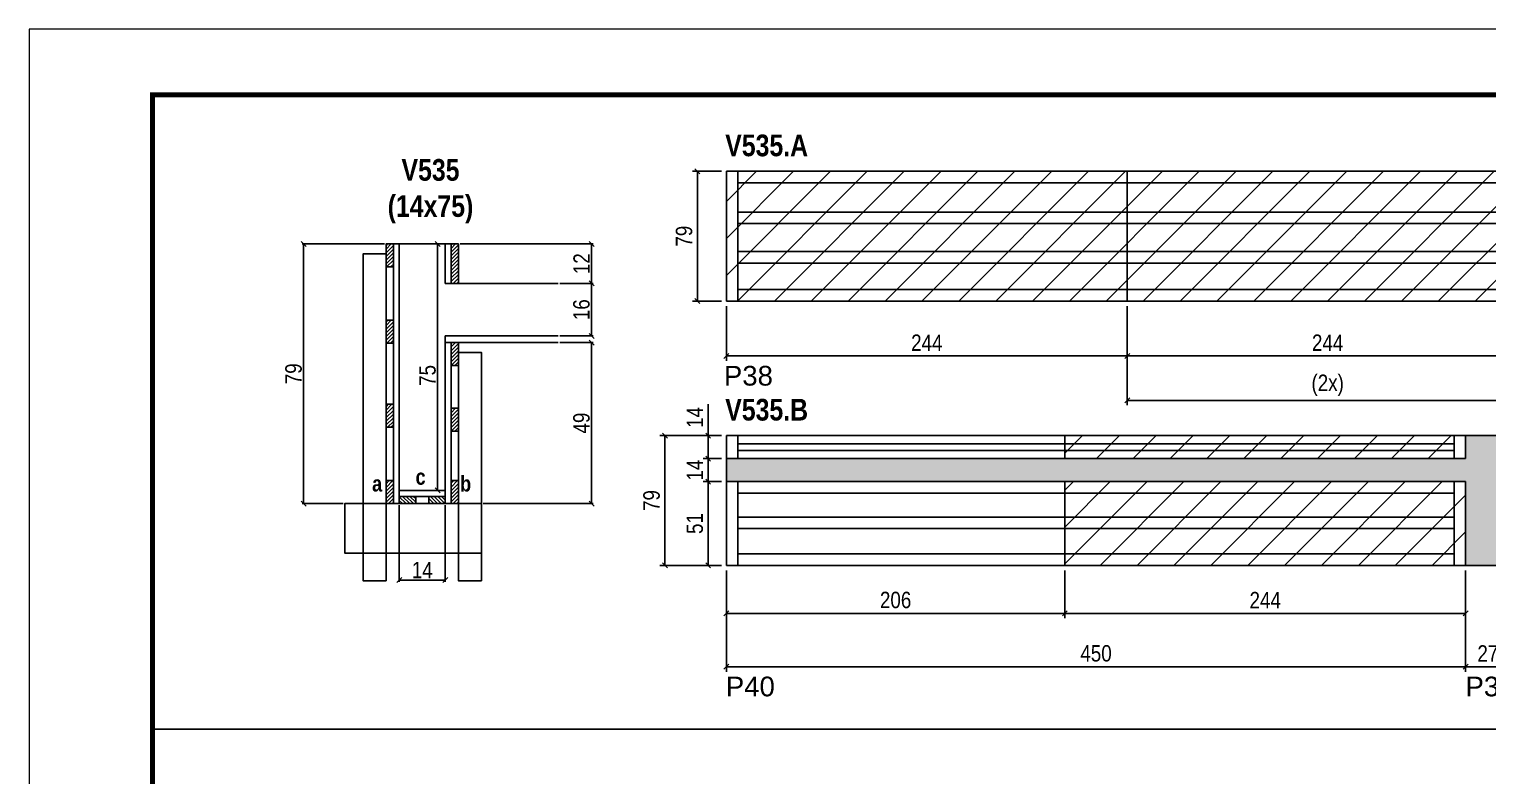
# Model space of a CAD drawing. Extents: x -15895 to 12929, y -2522 to 15173.
# Drawn here: x 4908 to 5796, y 10708 to 11162 of the extents above; entities that cross this region are included whole.
import ezdxf

# ---------------------------------------------------------------- set-up
doc = ezdxf.new("R2010")
doc.units = 0
doc.header["$PDMODE"] = 35
doc.header["$PDSIZE"] = -10
doc.linetypes.add('DASHED', pattern=[0.75, 0.5, -0.25])
for name, color, linetype in [('5', 5, 'Continuous'), ('COTA', 241, 'Continuous'), ('detalhes', 4, 'Continuous'), ('NOMENCLATURA', 7, 'Continuous'), ('Painéis', 200, 'Continuous'), ('SARR_2.2x7', 40, 'Continuous'), ('SARR_3.5x7', 81, 'Continuous')]:
    doc.layers.add(name, color=color, linetype=linetype)
for name, color, linetype, lineweight in [('CONCRETO', 251, 'Continuous', 25), ('Folhas', 255, 'Continuous', 9), ('Hachura', 251, 'Continuous', 9), ('SARRAFO DE PRESSAO', 251, 'DASHED', 9)]:
    doc.layers.add(name, color=color, linetype=linetype, lineweight=lineweight)
doc.styles.add('COTA TECNICA', font='techl___.ttf', dxfattribs={"height": 10})
doc.styles.add('COTA TECNICA 2X', font='techl___.ttf', dxfattribs={"height": 10})
doc.styles.get("Standard").update_dxf_attribs({"font": 'arial.ttf'})
doc.styles.add('TECNICA', font='techb___.ttf', dxfattribs={"height": 10})
doc.dimstyles.new('PAINEL', dxfattribs={"dimtxt": 10, "dimasz": 3, "dimexe": 3, "dimexo": 3, "dimgap": 3, "dimtad": 1, "dimdec": 1, "dimzin": 12, "dimdsep": 46, "dimtxsty": 'COTA TECNICA', "dimblk1": 'OBLIQUE', "dimblk2": 'OBLIQUE', "dimsah": 1, "dimcen": 0.9, "dimclrd": 4, "dimclre": 4, "dimclrt": 240, "dimadec": 1, "dimazin": 3, "dimtfac": 1, "dimtdec": 1, "dimtmove": 0, "dimatfit": 3, "dimfxl": 1, "dimtolj": 1, "dimtzin": 12, "dimarcsym": 0})
doc.dimstyles.new('SECAO', dxfattribs={"dimscale": 0.333333, "dimtxt": 5, "dimasz": 9, "dimexe": 3, "dimexo": 3, "dimgap": 3, "dimtad": 1, "dimdec": 1, "dimlfac": 0.5, "dimzin": 12, "dimdsep": 46, "dimtxsty": 'COTA TECNICA 2X', "dimblk1": 'OBLIQUE', "dimblk2": 'OBLIQUE', "dimsah": 1, "dimcen": 0.9, "dimclrd": 4, "dimclre": 4, "dimclrt": 240, "dimadec": 1, "dimazin": 3, "dimtfac": 1, "dimtdec": 1, "dimtmove": 0, "dimatfit": 3, "dimfxl": 1, "dimtolj": 1, "dimtzin": 12, "dimarcsym": 0})
pattern_1 = [(45, (-118397.018, -22250.5607), (-1.122532015, 1.122532015), [])]

# ---------------------------------------------------------------- blocks, each defined once
blk = doc.blocks.new('9999999999')
at = {"layer": 'Folhas'}
blk.add_lwpolyline([(98138.98, 34190.21), (99623.98, 34190.21), (99623.98, 35240.21), (98138.98, 35240.21)], close=True, dxfattribs=at)
at = {"layer": 'Folhas', "color": 30, "const_width": 3}
blk.add_lwpolyline([(98213.98, 34230.21), (99583.98, 34230.21), (99583.98, 35200.21), (98213.98, 35200.21)], close=True, dxfattribs=at)
blk = doc.blocks.new('_Oblique')
at = {"color": 0, "linetype": 'ByBlock', "lineweight": -2}
blk.add_line((-0.5, -0.5), (0.5, 0.5), dxfattribs=at)
blk = doc.blocks.new('*D296')
at = {"layer": 'COTA', "color": 4, "lineweight": -2, "transparency": 16777216}
for p, q in [((5230.85, 10971.39), (5251.2, 10971.39)), ((5250.2, 10971.39), (5250.2, 10873.39)), ((5184.15, 10873.39), (5251.2, 10873.39))]:
    blk.add_line(p, q, dxfattribs=at)
at = {"layer": 'Defpoints', "color": 0, "transparency": 16777216}
for p in [(5229.85, 10971.39), (5183.15, 10873.39, 0), (5250.2, 10873.39)]:
    blk.add_point(p, dxfattribs=at)
at = {"layer": 'COTA', "color": 4, "lineweight": -2, "transparency": 16777216, "xscale": 3, "yscale": 3, "zscale": 3}
for p, rotation in [((5250.2, 10971.39), 90), ((5250.2, 10873.39), 270)]:
    blk.add_blockref('_Oblique', p, dxfattribs=dict(at, rotation=rotation))
at = {"layer": 'COTA', "color": 240, "transparency": 16777216, "insert": (5244.1, 10922.39), "char_height": 10, "attachment_point": 5, "rotation": 90, "style": 'COTA TECNICA 2X'}
blk.add_mtext('\\A1;49', dxfattribs=at)
blk = doc.blocks.new('*D297')
at = {"layer": 'COTA', "color": 4, "lineweight": -2, "transparency": 16777216}
for p, q in [((5160.15, 11031.39), (5155.48, 11031.39)), ((5156.48, 10881.39), (5156.48, 11031.39)), ((5160.15, 10881.39), (5155.48, 10881.39))]:
    blk.add_line(p, q, dxfattribs=at)
at = {"layer": 'Defpoints', "color": 0, "transparency": 16777216}
for p in [(5156.48, 11031.39), (5161.15, 11031.39), (5161.15, 10881.39)]:
    blk.add_point(p, dxfattribs=at)
at = {"layer": 'COTA', "color": 4, "lineweight": -2, "transparency": 16777216, "xscale": 3, "yscale": 3, "zscale": 3}
for p, rotation in [((5156.48, 11031.39), 90), ((5156.48, 10881.39), 270)]:
    blk.add_blockref('_Oblique', p, dxfattribs=dict(at, rotation=rotation))
at = {"layer": 'COTA', "color": 240, "transparency": 16777216, "insert": (5150.37, 10951.39), "char_height": 10, "attachment_point": 5, "rotation": 90, "style": 'COTA TECNICA 2X'}
blk.add_mtext('\\A1;75', dxfattribs=at)
blk = doc.blocks.new('*D298')
at = {"layer": 'COTA', "color": 4, "lineweight": -2, "transparency": 16777216}
for p, q in [((5230.85, 11007.39), (5251.2, 11007.39)), ((5250.2, 10975.39), (5250.2, 11007.39)), ((5230.85, 10975.39), (5251.2, 10975.39))]:
    blk.add_line(p, q, dxfattribs=at)
at = {"layer": 'Defpoints', "color": 0, "transparency": 16777216}
for p in [(5229.85, 11007.39), (5250.2, 11007.39), (5229.85, 10975.39)]:
    blk.add_point(p, dxfattribs=at)
at = {"layer": 'COTA', "color": 4, "lineweight": -2, "transparency": 16777216, "xscale": 3, "yscale": 3, "zscale": 3}
for p, rotation in [((5250.2, 11007.39), 90), ((5250.2, 10975.39), 270)]:
    blk.add_blockref('_Oblique', p, dxfattribs=dict(at, rotation=rotation))
at = {"layer": 'COTA', "color": 240, "transparency": 16777216, "insert": (5244.1, 10991.39), "char_height": 10, "attachment_point": 5, "rotation": 90, "style": 'COTA TECNICA 2X'}
blk.add_mtext('\\A1;16', dxfattribs=at)
blk = doc.blocks.new('*D299')
at = {"layer": 'COTA', "color": 4, "lineweight": -2, "transparency": 16777216}
for p, q in [((5170.15, 11031.39), (5251.2, 11031.39)), ((5250.2, 11007.39), (5250.2, 11031.39)), ((5230.85, 11007.39), (5251.2, 11007.39))]:
    blk.add_line(p, q, dxfattribs=at)
at = {"layer": 'Defpoints', "color": 0, "transparency": 16777216}
for p in [(5169.15, 11031.39), (5250.2, 11031.39), (5229.85, 11007.39)]:
    blk.add_point(p, dxfattribs=at)
at = {"layer": 'COTA', "color": 4, "lineweight": -2, "transparency": 16777216, "xscale": 3, "yscale": 3, "zscale": 3}
for p, rotation in [((5250.2, 11031.39), 90), ((5250.2, 11007.39), 270)]:
    blk.add_blockref('_Oblique', p, dxfattribs=dict(at, rotation=rotation))
at = {"layer": 'COTA', "color": 240, "transparency": 16777216, "insert": (5244.14, 11019.39), "char_height": 10, "attachment_point": 5, "rotation": 90, "style": 'COTA TECNICA 2X'}
blk.add_mtext('\\A1;12', dxfattribs=at)
blk = doc.blocks.new('*D300')
at = {"layer": 'COTA', "color": 4, "lineweight": -2, "transparency": 16777216}
for p, q in [((5133.15, 10872.39), (5133.15, 10825.86)), ((5161.15, 10872.39), (5161.15, 10825.86)), ((5133.15, 10826.86), (5161.15, 10826.86))]:
    blk.add_line(p, q, dxfattribs=at)
at = {"layer": 'Defpoints', "color": 0, "transparency": 16777216}
for p in [(5133.15, 10873.39), (5161.15, 10873.39), (5161.15, 10826.86)]:
    blk.add_point(p, dxfattribs=at)
at = {"layer": 'COTA', "color": 4, "lineweight": -2, "transparency": 16777216, "xscale": 3, "yscale": 3, "zscale": 3, "rotation": 180}
blk.add_blockref('_Oblique', (5133.15, 10826.86), dxfattribs=at)
at = {"layer": 'COTA', "color": 4, "lineweight": -2, "transparency": 16777216, "xscale": 3, "yscale": 3, "zscale": 3}
blk.add_blockref('_Oblique', (5161.15, 10826.86), dxfattribs=at)
at = {"layer": 'COTA', "color": 240, "transparency": 16777216, "insert": (5147.15, 10832.93), "char_height": 10, "attachment_point": 5, "style": 'COTA TECNICA 2X'}
blk.add_mtext('\\A1;14', dxfattribs=at)
blk = doc.blocks.new('*D301')
at = {"layer": 'COTA', "color": 4, "lineweight": -2, "transparency": 16777216}
for p, q in [((5124.15, 11031.39), (5073.95, 11031.39)), ((5074.95, 10873.39), (5074.95, 11031.39)), ((5098.97, 10873.39), (5073.95, 10873.39))]:
    blk.add_line(p, q, dxfattribs=at)
at = {"layer": 'Defpoints', "color": 0, "transparency": 16777216}
for p in [(5074.95, 11031.39), (5125.15, 11031.39), (5099.97, 10873.39)]:
    blk.add_point(p, dxfattribs=at)
at = {"layer": 'COTA', "color": 4, "lineweight": -2, "transparency": 16777216, "xscale": 3, "yscale": 3, "zscale": 3}
for p, rotation in [((5074.95, 11031.39), 90), ((5074.95, 10873.39), 270)]:
    blk.add_blockref('_Oblique', p, dxfattribs=dict(at, rotation=rotation))
at = {"layer": 'COTA', "color": 240, "transparency": 16777216, "insert": (5068.85, 10952.39), "char_height": 10, "attachment_point": 5, "rotation": 90, "style": 'COTA TECNICA 2X'}
blk.add_mtext('\\A1;79', dxfattribs=at)
blk = doc.blocks.new('*D313')
at = {"layer": 'COTA', "color": 4, "lineweight": -2, "transparency": 16777216}
for p, q in [((5332.3, 10832.75), (5332.3, 10771.08)), ((5782.3, 10832.75), (5782.3, 10771.08)), ((5782.3, 10774.08), (5332.3, 10774.08))]:
    blk.add_line(p, q, dxfattribs=at)
at = {"layer": 'Defpoints', "color": 0, "transparency": 16777216}
for p in [(5332.3, 10835.75), (5782.3, 10835.75), (5332.3, 10774.08)]:
    blk.add_point(p, dxfattribs=at)
at = {"layer": 'COTA', "color": 4, "lineweight": -2, "transparency": 16777216, "xscale": 3, "yscale": 3, "zscale": 3, "rotation": 180}
blk.add_blockref('_Oblique', (5332.3, 10774.08), dxfattribs=at)
at = {"layer": 'COTA', "color": 4, "lineweight": -2, "transparency": 16777216, "xscale": 3, "yscale": 3, "zscale": 3}
blk.add_blockref('_Oblique', (5782.3, 10774.08), dxfattribs=at)
at = {"layer": 'COTA', "color": 240, "transparency": 16777216, "insert": (5557.3, 10782.19), "char_height": 10, "attachment_point": 5, "style": 'COTA TECNICA'}
blk.add_mtext('\\A1;450', dxfattribs=at)
blk = doc.blocks.new('*D314')
at = {"layer": 'COTA', "color": 4, "lineweight": -2, "transparency": 16777216}
for p, q in [((5538.3, 10832.75), (5538.3, 10803.57)), ((5782.3, 10832.75), (5782.3, 10803.57)), ((5782.3, 10806.57), (5538.3, 10806.57))]:
    blk.add_line(p, q, dxfattribs=at)
at = {"layer": 'Defpoints', "color": 0, "transparency": 16777216}
for p in [(5538.3, 10835.75), (5782.3, 10835.75), (5538.3, 10806.57)]:
    blk.add_point(p, dxfattribs=at)
at = {"layer": 'COTA', "color": 4, "lineweight": -2, "transparency": 16777216, "xscale": 3, "yscale": 3, "zscale": 3, "rotation": 180}
blk.add_blockref('_Oblique', (5538.3, 10806.57), dxfattribs=at)
at = {"layer": 'COTA', "color": 4, "lineweight": -2, "transparency": 16777216, "xscale": 3, "yscale": 3, "zscale": 3}
blk.add_blockref('_Oblique', (5782.3, 10806.57), dxfattribs=at)
at = {"layer": 'COTA', "color": 240, "transparency": 16777216, "insert": (5660.3, 10814.64), "char_height": 10, "attachment_point": 5, "style": 'COTA TECNICA'}
blk.add_mtext('\\A1;244', dxfattribs=at)
blk = doc.blocks.new('*D315')
at = {"layer": 'COTA', "color": 4, "lineweight": -2, "transparency": 16777216}
for p, q in [((5332.3, 10832.75), (5332.3, 10803.57)), ((5538.3, 10832.75), (5538.3, 10803.57)), ((5538.3, 10806.57), (5332.3, 10806.57))]:
    blk.add_line(p, q, dxfattribs=at)
at = {"layer": 'Defpoints', "color": 0, "transparency": 16777216}
for p in [(5332.3, 10835.75), (5538.3, 10835.75), (5332.3, 10806.57)]:
    blk.add_point(p, dxfattribs=at)
at = {"layer": 'COTA', "color": 4, "lineweight": -2, "transparency": 16777216, "xscale": 3, "yscale": 3, "zscale": 3, "rotation": 180}
blk.add_blockref('_Oblique', (5332.3, 10806.57), dxfattribs=at)
at = {"layer": 'COTA', "color": 4, "lineweight": -2, "transparency": 16777216, "xscale": 3, "yscale": 3, "zscale": 3}
blk.add_blockref('_Oblique', (5538.3, 10806.57), dxfattribs=at)
at = {"layer": 'COTA', "color": 240, "transparency": 16777216, "insert": (5435.3, 10814.67), "char_height": 10, "attachment_point": 5, "style": 'COTA TECNICA'}
blk.add_mtext('\\A1;206', dxfattribs=at)
blk = doc.blocks.new('*D316')
at = {"layer": 'COTA', "color": 4, "lineweight": -2, "transparency": 16777216}
for p, q in [((5329.3, 10886.75), (5318.19, 10886.75)), ((5321.19, 10886.75), (5321.19, 10835.75)), ((5329.3, 10835.75), (5318.19, 10835.75))]:
    blk.add_line(p, q, dxfattribs=at)
at = {"layer": 'Defpoints', "color": 0, "transparency": 16777216}
for p in [(5332.3, 10886.75), (5321.19, 10835.75), (5332.3, 10835.75)]:
    blk.add_point(p, dxfattribs=at)
at = {"layer": 'COTA', "color": 4, "lineweight": -2, "transparency": 16777216, "xscale": 3, "yscale": 3, "zscale": 3}
for p, rotation in [((5321.19, 10886.75), 90), ((5321.19, 10835.75), 270)]:
    blk.add_blockref('_Oblique', p, dxfattribs=dict(at, rotation=rotation))
at = {"layer": 'COTA', "color": 240, "transparency": 16777216, "insert": (5313.08, 10861.25), "char_height": 10, "attachment_point": 5, "rotation": 90, "style": 'COTA TECNICA'}
blk.add_mtext('\\A1;51', dxfattribs=at)
blk = doc.blocks.new('*D317')
at = {"layer": 'COTA', "color": 4, "lineweight": -2, "transparency": 16777216}
for p, q in [((5329.3, 10900.75), (5318.19, 10900.75)), ((5321.19, 10886.75), (5321.19, 10900.75)), ((5329.3, 10886.75), (5318.19, 10886.75))]:
    blk.add_line(p, q, dxfattribs=at)
at = {"layer": 'Defpoints', "color": 0, "transparency": 16777216}
for p in [(5321.19, 10900.75), (5332.3, 10900.75), (5332.3, 10886.75)]:
    blk.add_point(p, dxfattribs=at)
at = {"layer": 'COTA', "color": 4, "lineweight": -2, "transparency": 16777216, "xscale": 3, "yscale": 3, "zscale": 3}
for p, rotation in [((5321.19, 10900.75), 90), ((5321.19, 10886.75), 270)]:
    blk.add_blockref('_Oblique', p, dxfattribs=dict(at, rotation=rotation))
at = {"layer": 'COTA', "color": 240, "transparency": 16777216, "insert": (5313.11, 10893.75), "char_height": 10, "attachment_point": 5, "rotation": 90, "style": 'COTA TECNICA'}
blk.add_mtext('\\A1;14', dxfattribs=at)
blk = doc.blocks.new('*D305')
at = {"layer": 'COTA', "color": 4, "lineweight": -2, "transparency": 16777216}
for p, q in [((5321.19, 10914.75), (5321.19, 10933.87)), ((5329.3, 10914.75), (5318.19, 10914.75)), ((5321.19, 10900.75), (5321.19, 10914.75)), ((5329.3, 10900.75), (5318.19, 10900.75))]:
    blk.add_line(p, q, dxfattribs=at)
at = {"layer": 'Defpoints', "color": 0, "transparency": 16777216}
for p in [(5321.19, 10914.75), (5332.3, 10914.75), (5332.3, 10900.75)]:
    blk.add_point(p, dxfattribs=at)
at = {"layer": 'COTA', "color": 4, "lineweight": -2, "transparency": 16777216, "xscale": 3, "yscale": 3, "zscale": 3}
for p, rotation in [((5321.19, 10914.75), 90), ((5321.19, 10900.75), 270)]:
    blk.add_blockref('_Oblique', p, dxfattribs=dict(at, rotation=rotation))
at = {"layer": 'COTA', "color": 240, "transparency": 16777216, "insert": (5313.11, 10925.81), "char_height": 10, "attachment_point": 5, "rotation": 90, "style": 'COTA TECNICA'}
blk.add_mtext('\\A1;14', dxfattribs=at)
blk = doc.blocks.new('*D306')
at = {"layer": 'COTA', "color": 4, "lineweight": -2, "transparency": 16777216}
for p, q in [((5329.3, 10914.75), (5291.87, 10914.75)), ((5294.87, 10835.75), (5294.87, 10914.75)), ((5329.3, 10835.75), (5291.87, 10835.75))]:
    blk.add_line(p, q, dxfattribs=at)
at = {"layer": 'Defpoints', "color": 0, "transparency": 16777216}
for p in [(5294.87, 10914.75), (5332.3, 10914.75), (5332.3, 10835.75)]:
    blk.add_point(p, dxfattribs=at)
at = {"layer": 'COTA', "color": 4, "lineweight": -2, "transparency": 16777216, "xscale": 3, "yscale": 3, "zscale": 3}
for p, rotation in [((5294.87, 10914.75), 90), ((5294.87, 10835.75), 270)]:
    blk.add_blockref('_Oblique', p, dxfattribs=dict(at, rotation=rotation))
at = {"layer": 'COTA', "color": 240, "transparency": 16777216, "insert": (5286.77, 10875.25), "char_height": 10, "attachment_point": 5, "rotation": 90, "style": 'COTA TECNICA'}
blk.add_mtext('\\A1;79', dxfattribs=at)
blk = doc.blocks.new('*D310')
at = {"layer": 'COTA', "color": 4, "lineweight": -2, "transparency": 16777216}
for p, q in [((5329.3, 11075.62), (5311.66, 11075.62)), ((5314.66, 11075.62), (5314.66, 10996.62)), ((5329.3, 10996.62), (5311.66, 10996.62))]:
    blk.add_line(p, q, dxfattribs=at)
at = {"layer": 'Defpoints', "color": 0, "transparency": 16777216}
for p in [(5332.3, 11075.62, 0), (5314.66, 10996.62), (5332.3, 10996.62, 0)]:
    blk.add_point(p, dxfattribs=at)
at = {"layer": 'COTA', "color": 4, "lineweight": -2, "transparency": 16777216, "xscale": 3, "yscale": 3, "zscale": 3}
for p, rotation in [((5314.66, 11075.62), 90), ((5314.66, 10996.62), 270)]:
    blk.add_blockref('_Oblique', p, dxfattribs=dict(at, rotation=rotation))
at = {"layer": 'COTA', "color": 240, "transparency": 16777216, "insert": (5306.56, 11036.12), "char_height": 10, "attachment_point": 5, "rotation": 90, "style": 'COTA TECNICA'}
blk.add_mtext('\\A1;79', dxfattribs=at)
blk = doc.blocks.new('*D311')
at = {"layer": 'COTA', "color": 4, "lineweight": -2, "transparency": 16777216}
for p, q in [((5332.3, 10993.62), (5332.3, 10960.22)), ((5576.3, 10993.62), (5576.3, 10960.22)), ((5332.3, 10963.22), (5576.3, 10963.22))]:
    blk.add_line(p, q, dxfattribs=at)
at = {"layer": 'Defpoints', "color": 0, "transparency": 16777216}
for p in [(5332.3, 10996.62), (5576.3, 10996.62), (5576.3, 10963.22)]:
    blk.add_point(p, dxfattribs=at)
at = {"layer": 'COTA', "color": 4, "lineweight": -2, "transparency": 16777216, "xscale": 3, "yscale": 3, "zscale": 3, "rotation": 180}
blk.add_blockref('_Oblique', (5332.3, 10963.22), dxfattribs=at)
at = {"layer": 'COTA', "color": 4, "lineweight": -2, "transparency": 16777216, "xscale": 3, "yscale": 3, "zscale": 3}
blk.add_blockref('_Oblique', (5576.3, 10963.22), dxfattribs=at)
at = {"layer": 'COTA', "color": 240, "transparency": 16777216, "insert": (5454.3, 10971.3), "char_height": 10, "attachment_point": 5, "style": 'COTA TECNICA'}
blk.add_mtext('\\A1;244', dxfattribs=at)
blk = doc.blocks.new('*D312')
at = {"layer": 'COTA', "color": 4, "lineweight": -2, "transparency": 16777216}
for p, q in [((5576.3, 10993.62), (5576.3, 10960.22)), ((5820.3, 10993.62), (5820.3, 10960.22)), ((5576.3, 10963.22), (5820.3, 10963.22))]:
    blk.add_line(p, q, dxfattribs=at)
at = {"layer": 'Defpoints', "color": 0, "transparency": 16777216}
for p in [(5576.3, 10996.62), (5820.3, 10996.62), (5820.3, 10963.22)]:
    blk.add_point(p, dxfattribs=at)
at = {"layer": 'COTA', "color": 4, "lineweight": -2, "transparency": 16777216, "xscale": 3, "yscale": 3, "zscale": 3, "rotation": 180}
blk.add_blockref('_Oblique', (5576.3, 10963.22), dxfattribs=at)
at = {"layer": 'COTA', "color": 4, "lineweight": -2, "transparency": 16777216, "xscale": 3, "yscale": 3, "zscale": 3}
blk.add_blockref('_Oblique', (5820.3, 10963.22), dxfattribs=at)
at = {"layer": 'COTA', "color": 240, "transparency": 16777216, "insert": (5698.3, 10971.3), "char_height": 10, "attachment_point": 5, "style": 'COTA TECNICA'}
blk.add_mtext('\\A1;244', dxfattribs=at)
blk = doc.blocks.new('*D319')
at = {"layer": 'COTA', "color": 4, "lineweight": -2, "transparency": 16777216}
for p, q in [((5576.3, 10993.62), (5576.3, 10933.19)), ((5820.3, 10993.62), (5820.3, 10933.19)), ((5576.3, 10936.19), (5820.3, 10936.19))]:
    blk.add_line(p, q, dxfattribs=at)
at = {"layer": 'Defpoints', "color": 0, "transparency": 16777216}
for p in [(5576.3, 10996.62), (5820.3, 10996.62), (5820.3, 10936.19)]:
    blk.add_point(p, dxfattribs=at)
at = {"layer": 'COTA', "color": 4, "lineweight": -2, "transparency": 16777216, "xscale": 3, "yscale": 3, "zscale": 3, "rotation": 180}
blk.add_blockref('_Oblique', (5576.3, 10936.19), dxfattribs=at)
at = {"layer": 'COTA', "color": 4, "lineweight": -2, "transparency": 16777216, "xscale": 3, "yscale": 3, "zscale": 3}
blk.add_blockref('_Oblique', (5820.3, 10936.19), dxfattribs=at)
at = {"layer": 'COTA', "color": 240, "transparency": 16777216, "insert": (5698.3, 10945.41), "char_height": 10, "attachment_point": 5, "style": 'COTA TECNICA'}
blk.add_mtext('\\A1;(2x)', dxfattribs=at)
blk = doc.blocks.new('*D1947')
at = {"layer": 'COTA', "color": 4, "lineweight": -2, "transparency": 16777216}
for p, q in [((5782.3, 10832.75), (5782.3, 10771.08)), ((5809.3, 10832.75), (5809.3, 10771.08)), ((5782.3, 10774.08), (5809.3, 10774.08))]:
    blk.add_line(p, q, dxfattribs=at)
at = {"layer": 'Defpoints', "color": 0, "transparency": 16777216}
for p in [(5782.3, 10835.75), (5809.3, 10835.75), (5809.3, 10774.08)]:
    blk.add_point(p, dxfattribs=at)
at = {"layer": 'COTA', "color": 4, "lineweight": -2, "transparency": 16777216, "xscale": 3, "yscale": 3, "zscale": 3, "rotation": 180}
blk.add_blockref('_Oblique', (5782.3, 10774.08), dxfattribs=at)
at = {"layer": 'COTA', "color": 4, "lineweight": -2, "transparency": 16777216, "xscale": 3, "yscale": 3, "zscale": 3}
blk.add_blockref('_Oblique', (5809.3, 10774.08), dxfattribs=at)
at = {"layer": 'COTA', "color": 240, "transparency": 16777216, "insert": (5795.8, 10782.16), "char_height": 10, "attachment_point": 5, "style": 'COTA TECNICA'}
blk.add_mtext('\\A1;27', dxfattribs=at)

msp = doc.modelspace()

# ---------------------------------------------------------------- hatches: boundary and pattern name
at = {"layer": 'COTA'}
h = msp.add_hatch(dxfattribs=at)
h.set_pattern_fill('AR-CONC', color=256, scale=0.03)
h.set_pattern_definition([(50, (-1580.1513, -2451.004), (5.4655401, -0.4781726), [0.5715, -6.2865]), (355, (-1580.151, -2451.004), (-1.0573026, 5.7317054), [0.4572, -5.0292175]), (100.451445, (-1579.696, -2451.044), (4.4082374, 5.2535326), [0.4857003, -5.3427073]), (46.1842, (-1580.151, -2449.48), (8.1323712, -1.2612698), [0.85725, -9.42975]), (96.63556, (-1579.4736, -2449.585), (7.122124, 7.4227837), [0.7285507, -8.0140682]), (351.18415, (-1580.151, -2449.48), (7.122124, 7.4227837), [0.685799, -7.543792]), (21, (-1579.3893, -2449.861), (4.5484317, -3.067956), [0.5715, -6.2865]), (326, (-1579.389, -2449.861), (1.8540609, 5.525639), [0.4572, -5.0292]), (71.451445, (-1579.01, -2450.117), (6.4024926, 2.457683), [0.4857003, -5.3426981]), (37.5, (-1580.1513, -2451.0041), (0.0926581, 2.53665117), [0, -4.96824, 0, -5.1054, 0, -5.04825]), (7.5, (-1580.1513, -2451.0041), (2.00458988, 3.00541724), [0, -2.91084, 0, -4.85394, 0, -1.92405]), (327.5, (-1581.8505, -2451.0041), (4.06771786, -0.17186232), [0, -1.905, 0, -5.9436, 0, -7.8867]), (317.5, (-1582.6125, -2451.004), (4.44387544, 0.7627947), [0, -2.4765, 0, -3.94716, 0, -5.6007])])
h.paths.add_polyline_path([(5809.3, 10886.75), (6255.3, 10886.75), (6255.3, 10900.75), (5809.3, 10900.75), (5809.3, 10914.75), (5782.3, 10914.75), (5782.3, 10900.75), (5332.3, 10900.75), (5332.3, 10886.75), (5782.3, 10886.75), (5782.3, 10835.75), (5809.3, 10835.75)])
at = {"layer": 'Hachura', "linetype": 'ByBlock'}
h = msp.add_hatch(dxfattribs=at)
h.set_pattern_fill('ANSI31', color=256, scale=5)
h.paths.add_polyline_path([(5576.3, 11075.62), (5332.3, 11075.62), (5332.3, 10996.62), (5576.3, 10996.62)])
h.paths.add_polyline_path([(5820.3, 11075.62), (5576.3, 11075.62), (5576.3, 10996.62), (5820.3, 10996.62)])
h.paths.add_polyline_path([(5782.3, 10886.75), (5538.3, 10886.75), (5538.3, 10835.75), (5782.3, 10835.75)])
h.paths.add_polyline_path([(6014.3, 10886.75), (5809.3, 10886.75), (5809.3, 10835.75), (6014.3, 10835.75)])
h.paths.add_polyline_path([(6255.3, 10884.75), (6014.3, 10884.75), (6014.3, 10835.75), (6255.3, 10835.75)])
h.paths.add_polyline_path([(5782.3, 10914.75), (5538.3, 10914.75), (5538.3, 10900.75), (5782.3, 10900.75)])
at = {"layer": 'SARR_2.2x7'}
h = msp.add_hatch(dxfattribs=at)
h.set_pattern_fill('ANSI31', color=256, scale=0.5)
h.set_pattern_definition([(45, (-118397.018, -22204.1468), (-1.122532015, 1.122532015), [])])
h.paths.add_polyline_path([(5125.15, 11017.39), (5129.55, 11017.39), (5129.55, 11031.39), (5125.15, 11031.39)])
h = msp.add_hatch(dxfattribs=at)
h.set_pattern_fill('ANSI31', color=256, scale=0.5)
h.set_pattern_definition([(45, (-118387.018, -22204.1468), (-1.122532015, 1.122532015), [])])
h.paths.add_polyline_path([(5169.15, 11007.39), (5164.75, 11007.39), (5164.75, 11031.39), (5169.15, 11031.39)])
h = msp.add_hatch(dxfattribs=at)
h.set_pattern_fill('ANSI31', color=256, scale=0.5)
h.set_pattern_definition(pattern_1)
h.paths.add_polyline_path([(5125.15, 10970.98), (5129.55, 10970.98), (5129.55, 10984.98), (5125.15, 10984.98)])
h = msp.add_hatch(dxfattribs=at)
h.set_pattern_fill('ANSI31', color=256, scale=0.5)
h.set_pattern_definition([(45, (-118387.018, -22264.1468), (-1.122532015, 1.122532015), [])])
h.paths.add_polyline_path([(5169.15, 10957.39), (5164.75, 10957.39), (5164.75, 10971.39), (5169.15, 10971.39)])
h = msp.add_hatch(dxfattribs=at)
h.set_pattern_fill('ANSI31', color=256, scale=0.5)
h.set_pattern_definition(pattern_1)
h.paths.add_polyline_path([(5125.15, 10933.81), (5129.55, 10933.81), (5129.55, 10919.81), (5125.15, 10919.81)])
h = msp.add_hatch(dxfattribs=at)
h.set_pattern_fill('ANSI31', color=256, scale=0.5)
h.set_pattern_definition([(45, (-118387.018, -22304.1468), (-1.122532015, 1.122532015), [])])
h.paths.add_polyline_path([(5169.15, 10917.39), (5164.75, 10917.39), (5164.75, 10931.39), (5169.15, 10931.39)])
h = msp.add_hatch(dxfattribs=at)
h.set_pattern_fill('ANSI31', color=256, scale=0.5)
h.set_pattern_definition([(45, (-118387.018, -22348.1468), (-1.122532015, 1.122532015), [])])
h.paths.add_polyline_path([(5125.15, 10873.39), (5129.55, 10873.39), (5129.55, 10887.39), (5125.15, 10887.39)])
h = msp.add_hatch(dxfattribs=at)
h.set_pattern_fill('ANSI31', color=256, scale=0.5)
h.set_pattern_definition([(45, (-118397.018, -22348.1468), (-1.122532015, 1.122532015), [])])
h.paths.add_polyline_path([(5169.15, 10873.39), (5164.75, 10873.39), (5164.75, 10887.39), (5169.15, 10887.39)])
h = msp.add_hatch(dxfattribs=at)
h.set_pattern_fill('ANSI31', color=256, scale=0.5, angle=90)
h.set_pattern_definition([(135, (38368.6903, -112638.7778), (-1.122532015, -1.122532015), [])])
h.paths.add_polyline_path([(5143.15, 10873.39), (5143.15, 10877.79), (5133.15, 10877.79), (5133.15, 10873.39)])
h = msp.add_hatch(dxfattribs=at)
h.set_pattern_fill('ANSI31', color=256, scale=0.5, angle=90)
h.set_pattern_definition([(135, (38358.6903, -112638.7778), (-1.122532015, -1.122532015), [])])
h.paths.add_polyline_path([(5151.15, 10877.79), (5151.15, 10873.39), (5161.15, 10873.39), (5161.15, 10877.79)])

# ---------------------------------------------------------------- linework, layer by layer
at = {"layer": 'CONCRETO', "linetype": 'Continuous'}
for p, q in [((5125.15, 11031.39), (5164.75, 11031.39)), ((5161.15, 11007.39), (5229.85, 11007.39))]:
    msp.add_line(p, q, dxfattribs=at)
at = {"layer": 'COTA'}
for p, q in [((5809.3, 10914.75), (5782.3, 10914.75)), ((5332.3, 10886.75), (5332.3, 10900.75)), ((5809.3, 10835.75), (5782.3, 10835.75)), ((4982.87, 10736.04), (6352.87, 10736.04))]:
    msp.add_line(p, q, dxfattribs=at)
at = {"layer": 'Painéis', "linetype": 'ByBlock'}
for p, q in [((6018.3, 11075.62), (5332.3, 11075.62)), ((5332.3, 11075.62), (5332.3, 10996.62)), ((5576.3, 11075.62), (5576.3, 10996.62)), ((5332.3, 10996.62), (6018.3, 10996.62)), ((5332.3, 10900.75), (5332.3, 10914.75)), ((5332.3, 10914.75), (5782.3, 10914.75)), ((5538.3, 10914.75), (5538.3, 10900.75)), ((5782.3, 10914.75), (5782.3, 10900.75)), ((5782.3, 10900.75), (5332.3, 10900.75)), ((5332.3, 10835.75), (5332.3, 10886.75)), ((5332.3, 10886.75), (5782.3, 10886.75)), ((5538.3, 10886.75), (5538.3, 10835.75)), ((5782.3, 10886.75), (5782.3, 10835.75)), ((5782.3, 10835.75), (5332.3, 10835.75))]:
    msp.add_line(p, q, dxfattribs=at)
at = {"layer": 'Painéis', "linetype": 'Continuous'}
for points in [[(5129.55, 10873.39), (5129.55, 11031.39), (5133.15, 11031.39), (5133.15, 10873.39)], [(5164.75, 11007.39), (5161.15, 11007.39), (5161.15, 11031.39), (5164.75, 11031.39)], [(5164.75, 10873.39), (5164.75, 10971.39), (5161.15, 10971.39), (5161.15, 10873.39)], [(5161.15, 10881.39), (5133.15, 10881.39), (5133.15, 10877.79), (5161.15, 10877.79)]]:
    msp.add_lwpolyline(points, close=True, dxfattribs=at)
at = {"layer": 'Painéis', "linetype": 'Continuous', "elevation": 0}
msp.add_lwpolyline([(5229.85, 10971.39), (5161.15, 10971.39), (5161.15, 10975.39), (5229.85, 10975.39)], dxfattribs=at)
at = {"layer": 'SARR_2.2x7', "linetype": 'Continuous'}
for p, q in [((5339.3, 10996.62), (5339.3, 11075.62)), ((5339.3, 11068.62), (5576.3, 11068.62)), ((5576.3, 11068.62), (5820.3, 11068.62)), ((5339.3, 11050.77), (5576.3, 11050.77)), ((5576.3, 11050.77), (5820.3, 11050.77)), ((5339.3, 11043.77), (5576.3, 11043.77)), ((5576.3, 11043.77), (5820.3, 11043.77)), ((5339.3, 11026.77), (5576.3, 11026.77)), ((5339.3, 11019.77), (5576.3, 11019.77)), ((5576.3, 11026.77), (5820.3, 11026.77)), ((5576.3, 11019.77), (5820.3, 11019.77)), ((5339.3, 11003.62), (5576.3, 11003.62)), ((5576.3, 11003.62), (5820.3, 11003.62)), ((5339.3, 10900.75), (5339.3, 10914.75)), ((5775.3, 10900.75), (5775.3, 10914.75)), ((5339.3, 10909.75), (5538.3, 10909.75)), ((5339.3, 10905.75), (5538.3, 10905.75)), ((5775.3, 10909.75), (5538.3, 10909.75)), ((5775.3, 10905.75), (5538.3, 10905.75)), ((5339.3, 10835.75), (5339.3, 10886.75)), ((5775.3, 10835.75), (5775.3, 10886.75)), ((5538.3, 10879.75), (5339.3, 10879.75)), ((5775.3, 10879.75), (5538.3, 10879.75)), ((5538.3, 10865.19), (5339.3, 10865.19)), ((5775.3, 10865.19), (5538.3, 10865.19)), ((5538.3, 10858.19), (5339.3, 10858.19)), ((5775.3, 10858.19), (5538.3, 10858.19)), ((5538.3, 10842.75), (5339.3, 10842.75)), ((5775.3, 10842.75), (5538.3, 10842.75))]:
    msp.add_line(p, q, dxfattribs=at)
at = {"layer": 'SARR_2.2x7'}
for points in [[(5129.55, 11031.39), (5129.55, 11017.39), (5125.15, 11017.39), (5125.15, 11031.39)], [(5164.75, 11031.39), (5164.75, 11007.39), (5169.15, 11007.39), (5169.15, 11031.39)], [(5129.55, 10984.98), (5129.55, 10970.98), (5125.15, 10970.98), (5125.15, 10984.98)], [(5164.75, 10971.39), (5164.75, 10957.39), (5169.15, 10957.39), (5169.15, 10971.39)], [(5129.55, 10919.81), (5129.55, 10933.81), (5125.15, 10933.81), (5125.15, 10919.81)], [(5164.75, 10931.39), (5164.75, 10917.39), (5169.15, 10917.39), (5169.15, 10931.39)], [(5129.55, 10887.39), (5129.55, 10873.39), (5125.15, 10873.39), (5125.15, 10887.39)], [(5164.75, 10887.39), (5164.75, 10873.39), (5169.15, 10873.39), (5169.15, 10887.39)], [(5133.15, 10877.79), (5143.15, 10877.79), (5143.15, 10873.39), (5133.15, 10873.39)], [(5161.15, 10877.79), (5151.15, 10877.79), (5151.15, 10873.39), (5161.15, 10873.39)]]:
    msp.add_lwpolyline(points, close=True, dxfattribs=at)
at = {"layer": 'SARR_3.5x7'}
for points in [[(5125.15, 11025.39), (5111.15, 11025.39), (5111.15, 10826.41), (5125.15, 10826.41)], [(5169.15, 10965.39), (5183.15, 10965.39), (5183.15, 10826.41), (5169.15, 10826.41)], [(5183.15, 10873.39), (5099.97, 10873.39), (5099.97, 10843.3), (5183.15, 10843.3)]]:
    msp.add_lwpolyline(points, close=True, dxfattribs=at)

# ---------------------------------------------------------------- block references
at = {"layer": 'SARRAFO DE PRESSAO', "color": 6, "linetype": 'ByBlock'}
msp.add_blockref('9999999999', (-93231.11, -24078.07), dxfattribs=at)

# ---------------------------------------------------------------- texts
at = {"layer": '5', "linetype": 'Continuous'}
for s, p in [('P38', (5330.79, 10945.21)), ('P40', (5331.96, 10756.07)), ('P39', (5782.2, 10756.07))]:
    msp.add_text(s, height=12, rotation=0.00004, dxfattribs=at).set_placement(p)
at = {"layer": 'detalhes', "style": 'TECNICA'}
for s, p in [('a', (5116.63, 10880.75)), ('c', (5143.07, 10884.86)), ('b', (5170.19, 10880.74))]:
    msp.add_text(s, height=9.6, dxfattribs=at).set_placement(p)
at = {"layer": 'NOMENCLATURA', "style": 'TECNICA'}
for s, p in [('V535.A', (5331.58, 11084.8)), ('V535.B', (5331.58, 10923.93))]:
    msp.add_text(s, height=13.2, dxfattribs=at).set_placement(p)
at = {"layer": 'NOMENCLATURA', "insert": (5152.18, 11083.09), "char_height": 13.2, "attachment_point": 2, "style": 'TECNICA'}
msp.add_mtext_dynamic_manual_height_columns('V535\\P(14x75)', width=300.2766, gutter_width=1, heights=[0], dxfattribs=at)

# ---------------------------------------------------------------- dimensions: what is measured, and where the dimension line sits
at = {"layer": 'COTA'}
for base, p1, p2, angle, dimstyle, picture, middle in [((5314.66, 10996.62, 0), (5332.3, 11075.62), (5332.3, 10996.62), 90, 'PAINEL', '*D310', (5306.56, 11036.12, 0)), ((5074.95, 11031.39), (5099.97, 10873.39), (5125.15, 11031.39), 90, 'SECAO', '*D301', (5068.85, 10952.39)), ((5250.2, 11031.39), (5229.85, 11007.39), (5169.15, 11031.39), 90, 'SECAO', '*D299', (5244.14, 11019.39)), ((5250.2, 11007.39), (5229.85, 10975.39), (5229.85, 11007.39), 90, 'SECAO', '*D298', (5244.1, 10991.39)), ((5250.2, 10873.39, 0), (5229.85, 10971.39), (5183.15, 10873.39), 90, 'SECAO', '*D296', (5244.1, 10922.39, 0)), ((5321.19, 10914.75), (5332.3, 10900.75), (5332.3, 10914.75), 90, 'PAINEL', '*D305', (5313.11, 10925.81)), ((5294.87, 10914.75), (5332.3, 10835.75), (5332.3, 10914.75), 90, 'PAINEL', '*D306', (5286.77, 10875.25)), ((5321.19, 10835.75), (5332.3, 10886.75), (5332.3, 10835.75), 90, 'PAINEL', '*D316', (5313.08, 10861.25)), ((5538.3, 10806.57), (5782.3, 10835.75), (5538.3, 10835.75), 180, 'PAINEL', '*D314', (5660.3, 10814.64))]:
    dim = msp.add_linear_dim(base=base, p1=p1, p2=p2, angle=angle, dimstyle=dimstyle, dxfattribs=at)
    dim.commit()
    dim.dimension.update_dxf_attribs({"geometry": picture, "text_midpoint": middle})
for base, p1, p2, dimstyle, picture, middle in [((5156.48, 11031.39), (5161.15, 10881.39), (5161.15, 11031.39), 'SECAO', '*D297', (5156.48, 10951.39)), ((5321.19, 10900.75), (5332.3, 10886.75), (5332.3, 10900.75), 'PAINEL', '*D317', (5321.19, 10893.75))]:
    dim = msp.add_linear_dim(base=base, p1=p1, p2=p2, angle=90, dimstyle=dimstyle, dxfattribs=at)
    dim.commit()
    dim.dimension.update_dxf_attribs({"geometry": picture, "text_midpoint": middle, "dimtype": 160})
for base, p1, p2, dimstyle, picture, middle in [((5576.3, 10963.22), (5332.3, 10996.62), (5576.3, 10996.62), 'PAINEL', '*D311', (5454.3, 10971.3)), ((5161.15, 10826.86), (5133.15, 10873.39), (5161.15, 10873.39), 'SECAO', '*D300', (5147.15, 10832.93)), ((5332.3, 10774.08), (5782.3, 10835.75), (5332.3, 10835.75), 'PAINEL', '*D313', (5557.3, 10782.19)), ((5809.3, 10774.08), (5782.3, 10835.75), (5809.3, 10835.75), 'PAINEL', '*D1947', (5795.8, 10782.16))]:
    dim = msp.add_linear_dim(base=base, p1=p1, p2=p2, dimstyle=dimstyle, dxfattribs=at)
    dim.commit()
    dim.dimension.update_dxf_attribs({"geometry": picture, "text_midpoint": middle})
dim = msp.add_linear_dim(base=(5820.3, 10963.22), p1=(5576.3, 10996.62), p2=(5820.3, 10996.62), dimstyle='PAINEL', override={"dimtmove": 1}, dxfattribs=at)
dim.commit()
dim.dimension.update_dxf_attribs({"geometry": '*D312', "text_midpoint": (5698.3, 10971.3)})
dim = msp.add_linear_dim(base=(5820.3, 10936.19), p1=(5576.3, 10996.62), p2=(5820.3, 10996.62), text='(2x)', dimstyle='PAINEL', dxfattribs=at)
dim.commit()
dim.dimension.update_dxf_attribs({"geometry": '*D319', "text_midpoint": (5698.3, 10945.41)})
dim = msp.add_linear_dim(base=(5332.3, 10806.57), p1=(5538.3, 10835.75), p2=(5332.3, 10835.75), angle=180, dimstyle='PAINEL', override={"dimtmove": 1}, dxfattribs=at)
dim.commit()
dim.dimension.update_dxf_attribs({"geometry": '*D315', "text_midpoint": (5435.3, 10814.67)})

doc.saveas('drawing.dxf')
